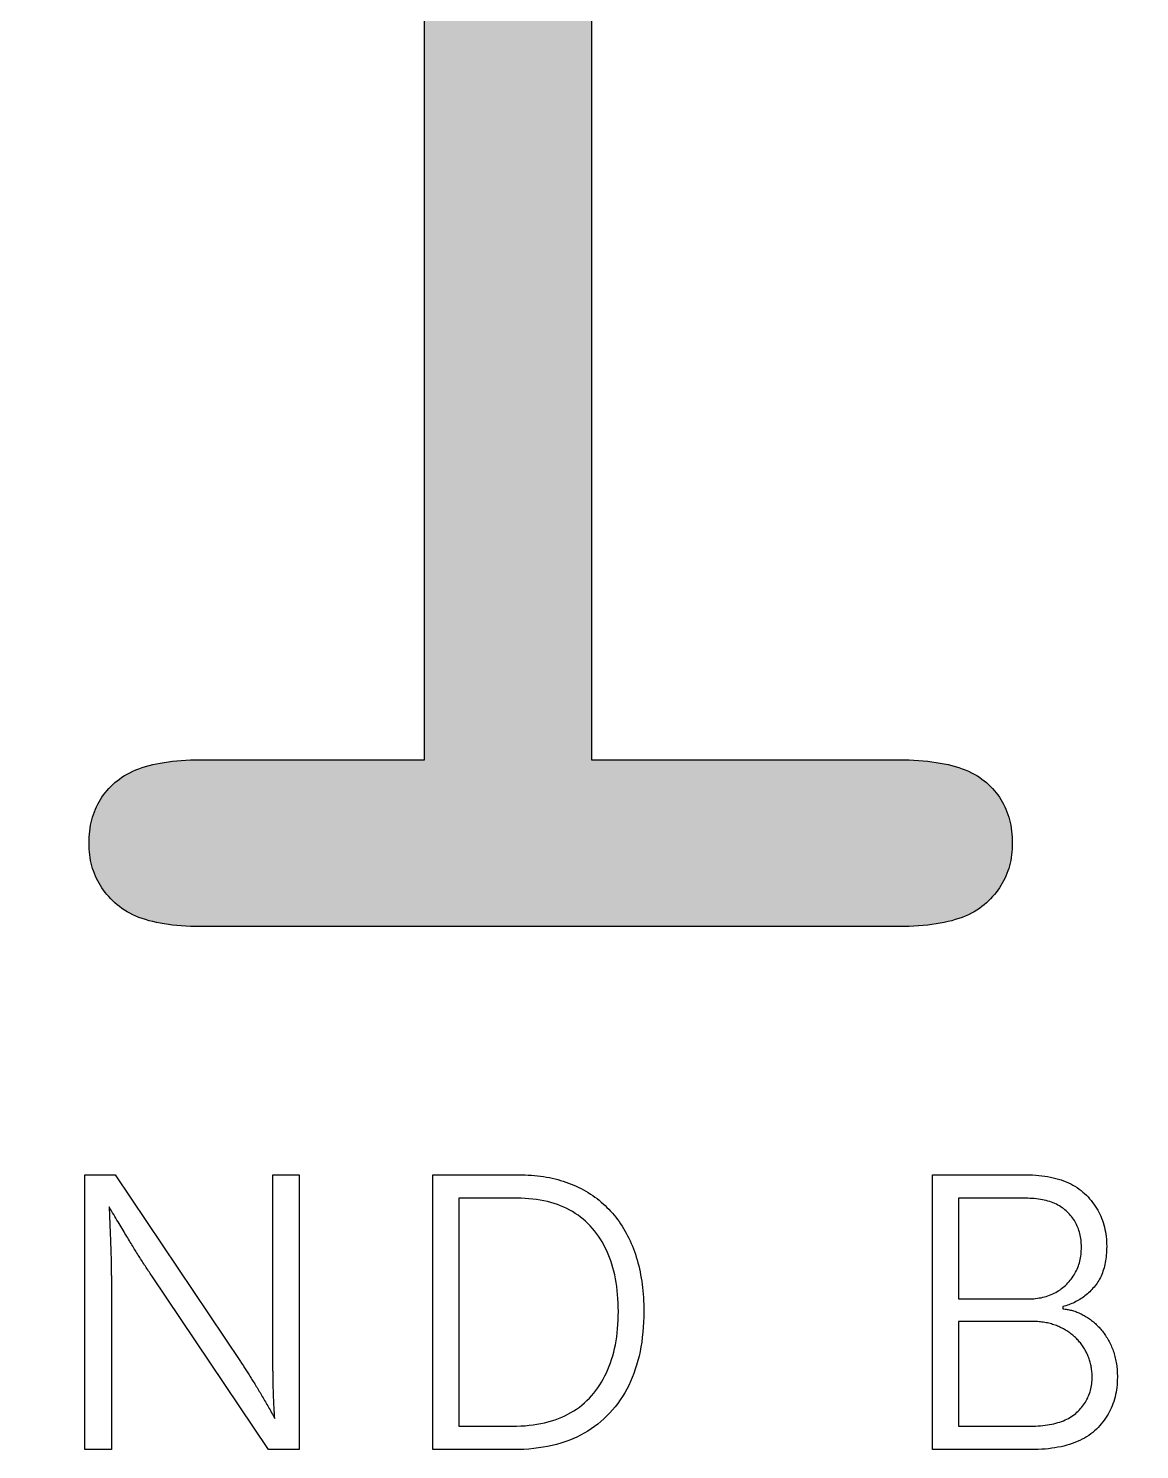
# Model space of a CAD drawing. Header units: millimetres. Extents: x 2.3 to 97.9, y 1.2 to 62.5.
# Drawn here: x 50.13 to 74.04, y 1.25 to 31.82 of the extents above; entities that cross this region are included whole.
import ezdxf

# ---------------------------------------------------------------- set-up
doc = ezdxf.new("R2010")
doc.units = ezdxf.units.MM
for name, color, linetype, true_color in [('LK-CHARCOAL', 7, 'Continuous', 0x2c2c2c), ('LK-CHARCOAL-FILL', 7, 'Continuous', 0x2c2c2c), ('LK-GOLD', 7, 'Continuous', 0xc9a96e)]:
    doc.layers.add(name, color=color, linetype=linetype, true_color=true_color)

msp = doc.modelspace()

# ---------------------------------------------------------------- hatches: boundary and pattern name
at = {"layer": 'LK-CHARCOAL-FILL', "true_color": 0x2c2c2c}
h = msp.add_hatch(color=7, dxfattribs=at)
h.paths.add_polyline_path([(16.913, 58.899), (16.913, 16.089), (40.753, 16.089), (40.753, 30.359), (40.754, 30.464), (40.757, 30.567), (40.761, 30.668), (40.767, 30.766), (40.775, 30.861), (40.785, 30.954), (40.797, 31.045), (40.81, 31.133), (40.825, 31.218), (40.842, 31.301), (40.861, 31.381), (40.881, 31.459), (40.904, 31.534), (40.928, 31.607), (40.953, 31.677), (40.981, 31.745), (41.01, 31.81), (41.042, 31.873), (41.074, 31.933), (41.109, 31.991), (41.146, 32.046), (41.184, 32.098), (41.224, 32.148), (41.266, 32.196), (41.309, 32.241), (41.353, 32.285), (41.399, 32.326), (41.445, 32.366), (41.492, 32.403), (41.541, 32.439), (41.59, 32.473), (41.641, 32.505), (41.692, 32.535), (41.745, 32.562), (41.799, 32.589), (41.853, 32.613), (41.909, 32.635), (41.966, 32.655), (42.024, 32.673), (42.082, 32.69), (42.142, 32.704), (42.203, 32.717), (42.265, 32.727), (42.328, 32.736), (42.392, 32.743), (42.457, 32.748), (42.523, 32.751), (42.59, 32.751), (42.654, 32.751), (42.717, 32.748), (42.779, 32.743), (42.84, 32.737), (42.9, 32.728), (42.959, 32.718), (43.017, 32.706), (43.075, 32.692), (43.131, 32.676), (43.187, 32.659), (43.241, 32.639), (43.295, 32.618), (43.348, 32.595), (43.4, 32.57), (43.451, 32.543), (43.502, 32.514), (43.551, 32.484), (43.6, 32.451), (43.647, 32.417), (43.694, 32.381), (43.74, 32.343), (43.785, 32.303), (43.829, 32.261), (43.872, 32.217), (43.914, 32.172), (43.954, 32.123), (43.992, 32.072), (44.029, 32.017), (44.063, 31.961), (44.096, 31.901), (44.128, 31.839), (44.157, 31.774), (44.184, 31.706), (44.21, 31.635), (44.234, 31.562), (44.257, 31.486), (44.277, 31.407), (44.296, 31.325), (44.313, 31.241), (44.328, 31.154), (44.341, 31.064), (44.353, 30.972), (44.363, 30.876), (44.371, 30.778), (44.377, 30.678), (44.381, 30.574), (44.384, 30.468), (44.385, 30.359), (44.385, 12.5), (4.736, 12.5), (4.631, 12.501), (4.528, 12.504), (4.427, 12.508), (4.329, 12.514), (4.234, 12.522), (4.141, 12.532), (4.05, 12.544), (3.963, 12.557), (3.877, 12.572), (3.794, 12.589), (3.714, 12.608), (3.636, 12.628), (3.561, 12.65), (3.488, 12.674), (3.418, 12.7), (3.35, 12.728), (3.285, 12.757), (3.222, 12.788), (3.162, 12.821), (3.104, 12.856), (3.049, 12.893), (2.997, 12.931), (2.947, 12.971), (2.899, 13.013), (2.854, 13.056), (2.81, 13.1), (2.769, 13.145), (2.729, 13.191), (2.692, 13.237), (2.656, 13.285), (2.622, 13.334), (2.591, 13.383), (2.561, 13.433), (2.533, 13.484), (2.507, 13.537), (2.483, 13.589), (2.46, 13.643), (2.44, 13.698), (2.422, 13.754), (2.405, 13.81), (2.391, 13.868), (2.378, 13.926), (2.368, 13.985), (2.359, 14.045), (2.352, 14.106), (2.348, 14.168), (2.345, 14.231), (2.344, 14.294), (2.345, 14.362), (2.348, 14.428), (2.352, 14.492), (2.359, 14.556), (2.368, 14.619), (2.378, 14.68), (2.391, 14.741), (2.405, 14.8), (2.422, 14.858), (2.44, 14.915), (2.46, 14.971), (2.483, 15.026), (2.507, 15.08), (2.533, 15.132), (2.561, 15.184), (2.591, 15.234), (2.622, 15.284), (2.656, 15.332), (2.692, 15.379), (2.729, 15.425), (2.769, 15.47), (2.81, 15.513), (2.854, 15.556), (2.899, 15.598), (2.947, 15.638), (2.997, 15.676), (3.049, 15.713), (3.104, 15.748), (3.162, 15.781), (3.222, 15.812), (3.285, 15.842), (3.35, 15.87), (3.418, 15.897), (3.488, 15.922), (3.561, 15.945), (3.636, 15.966), (3.714, 15.986), (3.794, 16.004), (3.877, 16.02), (3.963, 16.034), (4.05, 16.047), (4.141, 16.058), (4.234, 16.068), (4.329, 16.075), (4.427, 16.081), (4.528, 16.085), (4.631, 16.088), (4.736, 16.089), (13.281, 16.089), (13.281, 58.899), (4.736, 58.899), (4.631, 58.9), (4.528, 58.902), (4.427, 58.907), (4.329, 58.913), (4.234, 58.92), (4.141, 58.93), (4.05, 58.941), (3.963, 58.954), (3.877, 58.968), (3.794, 58.984), (3.714, 59.002), (3.636, 59.022), (3.561, 59.043), (3.488, 59.066), (3.418, 59.091), (3.35, 59.117), (3.285, 59.145), (3.222, 59.175), (3.162, 59.207), (3.104, 59.24), (3.049, 59.275), (2.997, 59.312), (2.947, 59.35), (2.899, 59.39), (2.854, 59.432), (2.81, 59.474), (2.769, 59.518), (2.729, 59.563), (2.692, 59.609), (2.656, 59.656), (2.622, 59.704), (2.591, 59.753), (2.561, 59.804), (2.533, 59.855), (2.507, 59.908), (2.483, 59.962), (2.46, 60.017), (2.44, 60.073), (2.422, 60.13), (2.405, 60.188), (2.391, 60.247), (2.378, 60.308), (2.368, 60.369), (2.359, 60.432), (2.352, 60.495), (2.348, 60.56), (2.345, 60.626), (2.344, 60.693), (2.345, 60.76), (2.348, 60.826), (2.352, 60.891), (2.359, 60.955), (2.368, 61.018), (2.378, 61.079), (2.391, 61.14), (2.405, 61.199), (2.422, 61.257), (2.44, 61.314), (2.46, 61.37), (2.483, 61.425), (2.507, 61.479), (2.533, 61.531), (2.561, 61.583), (2.591, 61.633), (2.622, 61.683), (2.656, 61.731), (2.692, 61.778), (2.729, 61.824), (2.769, 61.869), (2.81, 61.912), (2.854, 61.955), (2.899, 61.996), (2.947, 62.037), (2.997, 62.075), (3.049, 62.112), (3.104, 62.147), (3.162, 62.18), (3.222, 62.211), (3.285, 62.241), (3.35, 62.269), (3.418, 62.296), (3.488, 62.321), (3.561, 62.344), (3.636, 62.365), (3.714, 62.385), (3.794, 62.402), (3.877, 62.419), (3.963, 62.433), (4.05, 62.446), (4.141, 62.457), (4.234, 62.466), (4.329, 62.474), (4.427, 62.48), (4.528, 62.484), (4.631, 62.487), (4.736, 62.488), (25.458, 62.488), (25.563, 62.487), (25.666, 62.484), (25.767, 62.48), (25.865, 62.474), (25.96, 62.466), (26.053, 62.457), (26.144, 62.446), (26.232, 62.433), (26.317, 62.419), (26.4, 62.402), (26.48, 62.385), (26.558, 62.365), (26.633, 62.344), (26.706, 62.321), (26.776, 62.296), (26.844, 62.269), (26.909, 62.241), (26.972, 62.211), (27.032, 62.18), (27.09, 62.147), (27.145, 62.112), (27.197, 62.075), (27.247, 62.037), (27.295, 61.996), (27.34, 61.955), (27.384, 61.912), (27.425, 61.869), (27.465, 61.824), (27.502, 61.778), (27.538, 61.731), (27.572, 61.683), (27.603, 61.633), (27.633, 61.583), (27.661, 61.531), (27.687, 61.479), (27.711, 61.425), (27.734, 61.37), (27.754, 61.314), (27.772, 61.257), (27.789, 61.199), (27.803, 61.14), (27.816, 61.079), (27.826, 61.018), (27.835, 60.955), (27.842, 60.891), (27.846, 60.826), (27.849, 60.76), (27.85, 60.693), (27.849, 60.626), (27.846, 60.56), (27.842, 60.495), (27.835, 60.432), (27.826, 60.369), (27.816, 60.308), (27.803, 60.247), (27.789, 60.188), (27.772, 60.13), (27.754, 60.073), (27.734, 60.017), (27.711, 59.962), (27.687, 59.908), (27.661, 59.855), (27.633, 59.804), (27.603, 59.753), (27.572, 59.704), (27.538, 59.656), (27.502, 59.609), (27.465, 59.563), (27.425, 59.518), (27.384, 59.474), (27.34, 59.432), (27.295, 59.39), (27.247, 59.35), (27.197, 59.312), (27.145, 59.275), (27.09, 59.24), (27.032, 59.207), (26.972, 59.175), (26.909, 59.145), (26.844, 59.117), (26.776, 59.091), (26.706, 59.066), (26.633, 59.043), (26.558, 59.022), (26.48, 59.002), (26.4, 58.984), (26.317, 58.968), (26.232, 58.954), (26.144, 58.941), (26.053, 58.93), (25.96, 58.92), (25.865, 58.913), (25.767, 58.907), (25.666, 58.902), (25.563, 58.9), (25.458, 58.899)])
h.paths.add_polyline_path([(62.245, 32.068), (62.245, 16.089), (68.868, 16.089), (68.977, 16.088), (69.083, 16.085), (69.187, 16.081), (69.288, 16.075), (69.386, 16.068), (69.482, 16.058), (69.575, 16.047), (69.665, 16.034), (69.753, 16.02), (69.838, 16.004), (69.92, 15.986), (70, 15.966), (70.077, 15.945), (70.151, 15.922), (70.223, 15.897), (70.292, 15.87), (70.358, 15.842), (70.422, 15.812), (70.483, 15.781), (70.541, 15.748), (70.597, 15.713), (70.65, 15.676), (70.7, 15.638), (70.748, 15.598), (70.793, 15.556), (70.836, 15.513), (70.878, 15.47), (70.917, 15.425), (70.955, 15.379), (70.991, 15.332), (71.024, 15.284), (71.056, 15.234), (71.086, 15.184), (71.114, 15.132), (71.14, 15.08), (71.164, 15.026), (71.186, 14.971), (71.207, 14.915), (71.225, 14.858), (71.241, 14.8), (71.256, 14.741), (71.268, 14.68), (71.279, 14.619), (71.288, 14.556), (71.294, 14.492), (71.299, 14.428), (71.302, 14.362), (71.303, 14.294), (71.302, 14.231), (71.299, 14.168), (71.294, 14.106), (71.288, 14.045), (71.279, 13.985), (71.268, 13.926), (71.256, 13.868), (71.241, 13.81), (71.225, 13.754), (71.207, 13.698), (71.186, 13.643), (71.164, 13.589), (71.14, 13.537), (71.114, 13.484), (71.086, 13.433), (71.056, 13.383), (71.024, 13.334), (70.991, 13.285), (70.955, 13.237), (70.917, 13.191), (70.878, 13.145), (70.836, 13.1), (70.793, 13.056), (70.748, 13.013), (70.7, 12.971), (70.65, 12.931), (70.597, 12.893), (70.541, 12.856), (70.483, 12.821), (70.422, 12.788), (70.358, 12.757), (70.292, 12.728), (70.223, 12.7), (70.151, 12.674), (70.077, 12.65), (70, 12.628), (69.92, 12.608), (69.838, 12.589), (69.753, 12.572), (69.665, 12.557), (69.575, 12.544), (69.482, 12.532), (69.386, 12.522), (69.288, 12.514), (69.187, 12.508), (69.083, 12.504), (68.977, 12.501), (68.868, 12.5), (53.829, 12.5), (53.723, 12.501), (53.62, 12.504), (53.52, 12.508), (53.422, 12.514), (53.326, 12.522), (53.233, 12.532), (53.143, 12.544), (53.055, 12.557), (52.969, 12.572), (52.887, 12.589), (52.806, 12.608), (52.728, 12.628), (52.653, 12.65), (52.58, 12.674), (52.51, 12.7), (52.442, 12.728), (52.377, 12.757), (52.315, 12.788), (52.254, 12.821), (52.197, 12.856), (52.142, 12.893), (52.089, 12.931), (52.039, 12.971), (51.991, 13.013), (51.946, 13.056), (51.903, 13.1), (51.861, 13.145), (51.822, 13.191), (51.784, 13.237), (51.748, 13.285), (51.715, 13.334), (51.683, 13.383), (51.653, 13.433), (51.625, 13.484), (51.599, 13.537), (51.575, 13.589), (51.553, 13.643), (51.532, 13.698), (51.514, 13.754), (51.498, 13.81), (51.483, 13.868), (51.471, 13.926), (51.46, 13.985), (51.451, 14.045), (51.445, 14.106), (51.44, 14.168), (51.437, 14.231), (51.436, 14.294), (51.437, 14.362), (51.44, 14.428), (51.445, 14.492), (51.451, 14.556), (51.46, 14.619), (51.471, 14.68), (51.483, 14.741), (51.498, 14.8), (51.514, 14.858), (51.532, 14.915), (51.553, 14.971), (51.575, 15.026), (51.599, 15.08), (51.625, 15.132), (51.653, 15.184), (51.683, 15.234), (51.715, 15.284), (51.748, 15.332), (51.784, 15.379), (51.822, 15.425), (51.861, 15.47), (51.903, 15.513), (51.946, 15.556), (51.991, 15.598), (52.039, 15.638), (52.089, 15.676), (52.142, 15.713), (52.197, 15.748), (52.254, 15.781), (52.315, 15.812), (52.377, 15.842), (52.442, 15.87), (52.51, 15.897), (52.58, 15.922), (52.653, 15.945), (52.728, 15.966), (52.806, 15.986), (52.887, 16.004), (52.969, 16.02), (53.055, 16.034), (53.143, 16.047), (53.233, 16.058), (53.326, 16.068), (53.422, 16.075), (53.52, 16.081), (53.62, 16.085), (53.723, 16.088), (53.829, 16.089), (58.656, 16.089), (58.656, 58.899), (53.829, 58.899), (53.723, 58.9), (53.62, 58.902), (53.52, 58.907), (53.422, 58.913), (53.326, 58.92), (53.233, 58.93), (53.143, 58.941), (53.055, 58.954), (52.969, 58.968), (52.887, 58.984), (52.806, 59.002), (52.728, 59.022), (52.653, 59.043), (52.58, 59.066), (52.51, 59.091), (52.442, 59.117), (52.377, 59.145), (52.315, 59.175), (52.254, 59.207), (52.197, 59.24), (52.142, 59.275), (52.089, 59.312), (52.039, 59.35), (51.991, 59.39), (51.946, 59.432), (51.903, 59.474), (51.861, 59.518), (51.822, 59.563), (51.784, 59.609), (51.748, 59.656), (51.715, 59.704), (51.683, 59.753), (51.653, 59.804), (51.625, 59.855), (51.599, 59.908), (51.575, 59.962), (51.553, 60.017), (51.532, 60.073), (51.514, 60.13), (51.498, 60.188), (51.483, 60.247), (51.471, 60.308), (51.46, 60.369), (51.451, 60.432), (51.445, 60.495), (51.44, 60.56), (51.437, 60.626), (51.436, 60.693), (51.437, 60.76), (51.44, 60.826), (51.445, 60.891), (51.451, 60.955), (51.46, 61.018), (51.471, 61.079), (51.483, 61.14), (51.498, 61.199), (51.514, 61.257), (51.532, 61.314), (51.553, 61.37), (51.575, 61.425), (51.599, 61.479), (51.625, 61.531), (51.653, 61.583), (51.683, 61.633), (51.715, 61.683), (51.748, 61.731), (51.784, 61.778), (51.822, 61.824), (51.861, 61.869), (51.903, 61.912), (51.946, 61.955), (51.991, 61.996), (52.039, 62.037), (52.089, 62.075), (52.142, 62.112), (52.197, 62.147), (52.254, 62.18), (52.315, 62.211), (52.377, 62.241), (52.442, 62.269), (52.51, 62.296), (52.58, 62.321), (52.653, 62.344), (52.728, 62.365), (52.806, 62.385), (52.887, 62.402), (52.969, 62.419), (53.055, 62.433), (53.143, 62.446), (53.233, 62.457), (53.326, 62.466), (53.422, 62.474), (53.52, 62.48), (53.62, 62.484), (53.723, 62.487), (53.829, 62.488), (68.868, 62.488), (68.977, 62.487), (69.083, 62.484), (69.187, 62.48), (69.288, 62.474), (69.386, 62.466), (69.482, 62.457), (69.575, 62.446), (69.665, 62.433), (69.753, 62.419), (69.838, 62.402), (69.92, 62.385), (70, 62.365), (70.077, 62.344), (70.151, 62.321), (70.223, 62.296), (70.292, 62.269), (70.358, 62.241), (70.422, 62.211), (70.483, 62.18), (70.541, 62.147), (70.597, 62.112), (70.65, 62.075), (70.7, 62.037), (70.748, 61.996), (70.793, 61.955), (70.836, 61.912), (70.878, 61.869), (70.917, 61.824), (70.955, 61.778), (70.991, 61.731), (71.024, 61.683), (71.056, 61.633), (71.086, 61.583), (71.114, 61.531), (71.14, 61.479), (71.164, 61.425), (71.186, 61.37), (71.207, 61.314), (71.225, 61.257), (71.241, 61.199), (71.256, 61.14), (71.268, 61.079), (71.279, 61.018), (71.288, 60.955), (71.294, 60.891), (71.299, 60.826), (71.302, 60.76), (71.303, 60.693), (71.302, 60.626), (71.299, 60.56), (71.294, 60.495), (71.288, 60.432), (71.279, 60.369), (71.268, 60.308), (71.256, 60.247), (71.241, 60.188), (71.225, 60.13), (71.207, 60.073), (71.186, 60.017), (71.164, 59.962), (71.14, 59.908), (71.114, 59.855), (71.086, 59.804), (71.056, 59.753), (71.024, 59.704), (70.991, 59.656), (70.955, 59.609), (70.917, 59.563), (70.878, 59.518), (70.836, 59.474), (70.793, 59.432), (70.748, 59.39), (70.7, 59.35), (70.65, 59.312), (70.597, 59.275), (70.541, 59.24), (70.483, 59.207), (70.422, 59.175), (70.358, 59.145), (70.292, 59.117), (70.223, 59.091), (70.151, 59.066), (70.077, 59.043), (70, 59.022), (69.92, 59.002), (69.838, 58.984), (69.753, 58.968), (69.665, 58.954), (69.575, 58.941), (69.482, 58.93), (69.386, 58.92), (69.288, 58.913), (69.187, 58.907), (69.083, 58.902), (68.977, 58.9), (68.868, 58.899), (62.245, 58.899), (62.245, 36.81), (87.026, 58.899), (83.095, 58.899), (82.986, 58.9), (82.88, 58.902), (82.776, 58.907), (82.675, 58.913), (82.576, 58.92), (82.481, 58.93), (82.388, 58.941), (82.297, 58.954), (82.21, 58.968), (82.125, 58.984), (82.042, 59.002), (81.963, 59.022), (81.886, 59.043), (81.811, 59.066), (81.74, 59.091), (81.671, 59.117), (81.605, 59.145), (81.541, 59.175), (81.48, 59.207), (81.422, 59.24), (81.366, 59.275), (81.313, 59.312), (81.263, 59.35), (81.215, 59.39), (81.17, 59.432), (81.126, 59.474), (81.085, 59.518), (81.045, 59.563), (81.008, 59.609), (80.972, 59.656), (80.938, 59.704), (80.907, 59.753), (80.877, 59.804), (80.849, 59.855), (80.823, 59.908), (80.799, 59.962), (80.776, 60.017), (80.756, 60.073), (80.738, 60.13), (80.721, 60.188), (80.707, 60.247), (80.694, 60.308), (80.684, 60.369), (80.675, 60.432), (80.668, 60.495), (80.664, 60.56), (80.661, 60.626), (80.66, 60.693), (80.661, 60.76), (80.664, 60.826), (80.668, 60.891), (80.675, 60.955), (80.684, 61.018), (80.694, 61.079), (80.707, 61.14), (80.721, 61.199), (80.738, 61.257), (80.756, 61.314), (80.776, 61.37), (80.799, 61.425), (80.823, 61.479), (80.849, 61.531), (80.877, 61.583), (80.907, 61.633), (80.938, 61.683), (80.972, 61.731), (81.008, 61.778), (81.045, 61.824), (81.085, 61.869), (81.126, 61.912), (81.17, 61.955), (81.215, 61.996), (81.263, 62.037), (81.313, 62.075), (81.366, 62.112), (81.422, 62.147), (81.48, 62.18), (81.541, 62.211), (81.605, 62.241), (81.671, 62.269), (81.74, 62.296), (81.811, 62.321), (81.886, 62.344), (81.963, 62.365), (82.042, 62.385), (82.125, 62.402), (82.21, 62.419), (82.297, 62.433), (82.388, 62.446), (82.481, 62.457), (82.576, 62.466), (82.675, 62.474), (82.776, 62.48), (82.88, 62.484), (82.986, 62.487), (83.095, 62.488), (93.648, 62.488), (93.753, 62.487), (93.857, 62.484), (93.957, 62.48), (94.055, 62.474), (94.15, 62.466), (94.243, 62.457), (94.334, 62.446), (94.422, 62.433), (94.507, 62.419), (94.59, 62.402), (94.67, 62.385), (94.748, 62.365), (94.823, 62.344), (94.896, 62.321), (94.966, 62.296), (95.034, 62.269), (95.099, 62.241), (95.162, 62.211), (95.222, 62.18), (95.28, 62.147), (95.335, 62.112), (95.387, 62.075), (95.438, 62.037), (95.485, 61.996), (95.53, 61.955), (95.574, 61.912), (95.615, 61.869), (95.655, 61.824), (95.692, 61.778), (95.728, 61.731), (95.762, 61.683), (95.794, 61.633), (95.824, 61.583), (95.852, 61.531), (95.878, 61.479), (95.902, 61.425), (95.924, 61.37), (95.944, 61.314), (95.962, 61.257), (95.979, 61.199), (95.993, 61.14), (96.006, 61.079), (96.016, 61.018), (96.025, 60.955), (96.032, 60.891), (96.037, 60.826), (96.04, 60.76), (96.041, 60.693), (96.04, 60.626), (96.037, 60.56), (96.032, 60.495), (96.025, 60.432), (96.016, 60.369), (96.006, 60.308), (95.993, 60.247), (95.979, 60.188), (95.962, 60.13), (95.944, 60.073), (95.924, 60.017), (95.902, 59.962), (95.878, 59.908), (95.852, 59.855), (95.824, 59.804), (95.794, 59.753), (95.762, 59.704), (95.728, 59.656), (95.692, 59.609), (95.655, 59.563), (95.615, 59.518), (95.574, 59.474), (95.53, 59.432), (95.485, 59.39), (95.438, 59.35), (95.387, 59.312), (95.335, 59.275), (95.28, 59.24), (95.222, 59.207), (95.162, 59.175), (95.099, 59.145), (95.034, 59.117), (94.966, 59.091), (94.896, 59.066), (94.823, 59.043), (94.748, 59.022), (94.67, 59.002), (94.59, 58.984), (94.507, 58.968), (94.422, 58.954), (94.334, 58.941), (94.243, 58.93), (94.15, 58.92), (94.055, 58.913), (93.957, 58.907), (93.857, 58.902), (93.753, 58.9), (93.648, 58.899), (92.195, 58.899), (72.457, 41.254), (72.821, 41.103), (73.18, 40.948), (73.533, 40.791), (73.882, 40.631), (74.225, 40.467), (74.563, 40.3), (74.896, 40.131), (75.224, 39.958), (75.547, 39.782), (75.864, 39.603), (76.176, 39.42), (76.483, 39.235), (76.785, 39.046), (77.082, 38.855), (77.373, 38.66), (77.659, 38.462), (77.94, 38.261), (78.216, 38.057), (78.487, 37.85), (78.752, 37.64), (79.013, 37.426), (79.268, 37.21), (79.518, 36.99), (79.762, 36.768), (80.004, 36.539), (80.245, 36.303), (80.485, 36.059), (80.725, 35.807), (80.964, 35.548), (81.202, 35.28), (81.439, 35.005), (81.676, 34.722), (81.911, 34.43), (82.146, 34.131), (82.381, 33.825), (82.614, 33.51), (82.847, 33.187), (83.079, 32.857), (83.311, 32.518), (83.541, 32.172), (83.771, 31.818), (84, 31.456), (84.229, 31.087), (84.456, 30.709), (84.683, 30.324), (84.909, 29.93), (85.135, 29.529), (85.359, 29.12), (85.492, 28.875), (85.634, 28.605), (85.784, 28.309), (85.943, 27.986), (86.112, 27.638), (86.289, 27.264), (86.475, 26.864), (86.67, 26.438), (86.873, 25.986), (87.086, 25.508), (87.308, 25.004), (87.538, 24.474), (87.778, 23.918), (88.026, 23.336), (88.283, 22.728), (88.549, 22.094), (88.825, 21.434), (89.108, 20.749), (89.401, 20.037), (89.703, 19.299), (90.014, 18.536), (90.333, 17.746), (90.662, 16.93), (90.999, 16.089), (95.485, 16.089), (95.594, 16.088), (95.701, 16.085), (95.804, 16.081), (95.905, 16.075), (96.004, 16.068), (96.099, 16.058), (96.192, 16.047), (96.283, 16.034), (96.37, 16.02), (96.455, 16.004), (96.538, 15.986), (96.617, 15.966), (96.694, 15.945), (96.769, 15.922), (96.84, 15.897), (96.909, 15.87), (96.976, 15.842), (97.039, 15.812), (97.1, 15.781), (97.158, 15.748), (97.214, 15.713), (97.267, 15.676), (97.317, 15.638), (97.365, 15.598), (97.41, 15.556), (97.454, 15.513), (97.495, 15.47), (97.535, 15.425), (97.572, 15.379), (97.608, 15.332), (97.642, 15.284), (97.674, 15.234), (97.703, 15.184), (97.731, 15.132), (97.757, 15.08), (97.782, 15.026), (97.804, 14.971), (97.824, 14.915), (97.842, 14.858), (97.859, 14.8), (97.873, 14.741), (97.886, 14.68), (97.896, 14.619), (97.905, 14.556), (97.912, 14.492), (97.917, 14.428), (97.919, 14.362), (97.92, 14.294), (97.919, 14.231), (97.917, 14.168), (97.912, 14.106), (97.905, 14.045), (97.896, 13.985), (97.886, 13.926), (97.873, 13.868), (97.859, 13.81), (97.842, 13.754), (97.824, 13.698), (97.804, 13.643), (97.782, 13.589), (97.757, 13.537), (97.731, 13.484), (97.703, 13.433), (97.674, 13.383), (97.642, 13.334), (97.608, 13.285), (97.572, 13.237), (97.535, 13.191), (97.495, 13.145), (97.454, 13.1), (97.41, 13.056), (97.365, 13.013), (97.317, 12.971), (97.267, 12.931), (97.214, 12.893), (97.158, 12.856), (97.1, 12.821), (97.039, 12.788), (96.976, 12.757), (96.909, 12.728), (96.84, 12.7), (96.769, 12.674), (96.694, 12.65), (96.617, 12.628), (96.538, 12.608), (96.455, 12.589), (96.37, 12.572), (96.283, 12.557), (96.192, 12.544), (96.099, 12.532), (96.004, 12.522), (95.905, 12.514), (95.804, 12.508), (95.701, 12.504), (95.594, 12.501), (95.485, 12.5), (88.564, 12.5), (88.097, 13.766), (87.636, 14.994), (87.182, 16.184), (86.734, 17.336), (86.292, 18.449), (85.856, 19.524), (85.427, 20.561), (85.003, 21.56), (84.586, 22.521), (84.176, 23.443), (83.771, 24.327), (83.373, 25.173), (82.981, 25.981), (82.595, 26.751), (82.215, 27.482), (81.842, 28.175), (81.475, 28.83), (81.114, 29.447), (80.759, 30.026), (80.41, 30.566), (80.068, 31.068), (79.732, 31.532), (79.402, 31.958), (79.079, 32.346), (78.755, 32.71), (78.425, 33.064), (78.088, 33.41), (77.744, 33.747), (77.393, 34.074), (77.036, 34.392), (76.672, 34.702), (76.302, 35.002), (75.925, 35.293), (75.541, 35.574), (75.15, 35.847), (74.753, 36.111), (74.349, 36.365), (73.939, 36.61), (73.521, 36.847), (73.097, 37.074), (72.667, 37.292), (72.23, 37.501), (71.786, 37.7), (71.335, 37.891), (70.878, 38.072), (70.414, 38.245), (69.943, 38.408), (69.466, 38.562)])

# ---------------------------------------------------------------- linework, layer by layer
at = {"layer": 'LK-CHARCOAL'}
msp.add_lwpolyline([(62.245, 32.068), (62.245, 16.089), (68.868, 16.089), (68.977, 16.088), (69.083, 16.085), (69.187, 16.081), (69.288, 16.075), (69.386, 16.068), (69.482, 16.058), (69.575, 16.047), (69.665, 16.034), (69.753, 16.02), (69.838, 16.004), (69.92, 15.986), (70, 15.966), (70.077, 15.945), (70.151, 15.922), (70.223, 15.897), (70.292, 15.87), (70.358, 15.842), (70.422, 15.812), (70.483, 15.781), (70.541, 15.748), (70.597, 15.713), (70.65, 15.676), (70.7, 15.638), (70.748, 15.598), (70.793, 15.556), (70.836, 15.513), (70.878, 15.47), (70.917, 15.425), (70.955, 15.379), (70.991, 15.332), (71.024, 15.284), (71.056, 15.234), (71.086, 15.184), (71.114, 15.132), (71.14, 15.08), (71.164, 15.026), (71.186, 14.971), (71.207, 14.915), (71.225, 14.858), (71.241, 14.8), (71.256, 14.741), (71.268, 14.68), (71.279, 14.619), (71.288, 14.556), (71.294, 14.492), (71.299, 14.428), (71.302, 14.362), (71.303, 14.294), (71.302, 14.231), (71.299, 14.168), (71.294, 14.106), (71.288, 14.045), (71.279, 13.985), (71.268, 13.926), (71.256, 13.868), (71.241, 13.81), (71.225, 13.754), (71.207, 13.698), (71.186, 13.643), (71.164, 13.589), (71.14, 13.537), (71.114, 13.484), (71.086, 13.433), (71.056, 13.383), (71.024, 13.334), (70.991, 13.285), (70.955, 13.237), (70.917, 13.191), (70.878, 13.145), (70.836, 13.1), (70.793, 13.056), (70.748, 13.013), (70.7, 12.971), (70.65, 12.931), (70.597, 12.893), (70.541, 12.856), (70.483, 12.821), (70.422, 12.788), (70.358, 12.757), (70.292, 12.728), (70.223, 12.7), (70.151, 12.674), (70.077, 12.65), (70, 12.628), (69.92, 12.608), (69.838, 12.589), (69.753, 12.572), (69.665, 12.557), (69.575, 12.544), (69.482, 12.532), (69.386, 12.522), (69.288, 12.514), (69.187, 12.508), (69.083, 12.504), (68.977, 12.501), (68.868, 12.5), (53.829, 12.5), (53.723, 12.501), (53.62, 12.504), (53.52, 12.508), (53.422, 12.514), (53.326, 12.522), (53.233, 12.532), (53.143, 12.544), (53.055, 12.557), (52.969, 12.572), (52.887, 12.589), (52.806, 12.608), (52.728, 12.628), (52.653, 12.65), (52.58, 12.674), (52.51, 12.7), (52.442, 12.728), (52.377, 12.757), (52.315, 12.788), (52.254, 12.821), (52.197, 12.856), (52.142, 12.893), (52.089, 12.931), (52.039, 12.971), (51.991, 13.013), (51.946, 13.056), (51.903, 13.1), (51.861, 13.145), (51.822, 13.191), (51.784, 13.237), (51.748, 13.285), (51.715, 13.334), (51.683, 13.383), (51.653, 13.433), (51.625, 13.484), (51.599, 13.537), (51.575, 13.589), (51.553, 13.643), (51.532, 13.698), (51.514, 13.754), (51.498, 13.81), (51.483, 13.868), (51.471, 13.926), (51.46, 13.985), (51.451, 14.045), (51.445, 14.106), (51.44, 14.168), (51.437, 14.231), (51.436, 14.294), (51.437, 14.362), (51.44, 14.428), (51.445, 14.492), (51.451, 14.556), (51.46, 14.619), (51.471, 14.68), (51.483, 14.741), (51.498, 14.8), (51.514, 14.858), (51.532, 14.915), (51.553, 14.971), (51.575, 15.026), (51.599, 15.08), (51.625, 15.132), (51.653, 15.184), (51.683, 15.234), (51.715, 15.284), (51.748, 15.332), (51.784, 15.379), (51.822, 15.425), (51.861, 15.47), (51.903, 15.513), (51.946, 15.556), (51.991, 15.598), (52.039, 15.638), (52.089, 15.676), (52.142, 15.713), (52.197, 15.748), (52.254, 15.781), (52.315, 15.812), (52.377, 15.842), (52.442, 15.87), (52.51, 15.897), (52.58, 15.922), (52.653, 15.945), (52.728, 15.966), (52.806, 15.986), (52.887, 16.004), (52.969, 16.02), (53.055, 16.034), (53.143, 16.047), (53.233, 16.058), (53.326, 16.068), (53.422, 16.075), (53.52, 16.081), (53.62, 16.085), (53.723, 16.088), (53.829, 16.089), (58.656, 16.089), (58.656, 58.899)], dxfattribs=at)
at = {"layer": 'LK-GOLD'}
for points in [[(51.349, 1.25), (51.349, 7.161), (52, 7.161), (54.694, 3.146), (54.706, 3.128), (54.718, 3.109), (54.731, 3.089), (54.744, 3.07), (54.757, 3.05), (54.77, 3.029), (54.783, 3.009), (54.797, 2.988), (54.81, 2.967), (54.824, 2.945), (54.838, 2.923), (54.852, 2.901), (54.867, 2.878), (54.881, 2.855), (54.896, 2.832), (54.91, 2.809), (54.925, 2.785), (54.941, 2.761), (54.956, 2.736), (54.971, 2.711), (54.987, 2.686), (55.003, 2.661), (55.019, 2.635), (55.035, 2.609), (55.051, 2.582), (55.067, 2.556), (55.084, 2.529), (55.1, 2.502), (55.116, 2.475), (55.132, 2.448), (55.149, 2.42), (55.165, 2.392), (55.182, 2.364), (55.198, 2.336), (55.215, 2.308), (55.231, 2.279), (55.248, 2.25), (55.264, 2.221), (55.281, 2.192), (55.298, 2.163), (55.314, 2.133), (55.331, 2.103), (55.348, 2.073), (55.364, 2.043), (55.381, 2.013), (55.398, 1.982), (55.415, 1.951), (55.432, 1.92), (55.43, 1.953), (55.428, 1.985), (55.426, 2.017), (55.424, 2.049), (55.422, 2.08), (55.421, 2.112), (55.419, 2.143), (55.417, 2.174), (55.416, 2.205), (55.414, 2.236), (55.413, 2.267), (55.412, 2.297), (55.41, 2.328), (55.409, 2.358), (55.408, 2.388), (55.407, 2.418), (55.406, 2.447), (55.405, 2.477), (55.404, 2.506), (55.403, 2.535), (55.402, 2.564), (55.401, 2.593), (55.4, 2.622), (55.4, 2.65), (55.399, 2.679), (55.399, 2.707), (55.398, 2.734), (55.397, 2.762), (55.397, 2.789), (55.396, 2.816), (55.396, 2.842), (55.395, 2.869), (55.395, 2.895), (55.395, 2.92), (55.394, 2.946), (55.394, 2.971), (55.394, 2.996), (55.393, 3.02), (55.393, 3.044), (55.393, 3.068), (55.393, 3.092), (55.392, 3.115), (55.392, 3.138), (55.392, 3.161), (55.392, 3.184), (55.392, 3.206), (55.392, 3.228), (55.392, 3.25), (55.392, 7.161), (55.955, 7.161), (55.955, 1.25), (55.301, 1.25), (52.785, 4.987), (52.768, 5.013), (52.751, 5.038), (52.734, 5.064), (52.717, 5.09), (52.7, 5.116), (52.682, 5.142), (52.665, 5.168), (52.648, 5.194), (52.631, 5.22), (52.614, 5.247), (52.597, 5.273), (52.58, 5.3), (52.563, 5.326), (52.546, 5.353), (52.529, 5.38), (52.512, 5.407), (52.495, 5.434), (52.478, 5.461), (52.461, 5.488), (52.444, 5.516), (52.427, 5.543), (52.41, 5.571), (52.394, 5.598), (52.377, 5.626), (52.36, 5.654), (52.342, 5.683), (52.325, 5.712), (52.306, 5.742), (52.288, 5.773), (52.269, 5.804), (52.25, 5.835), (52.23, 5.868), (52.21, 5.901), (52.19, 5.935), (52.17, 5.969), (52.149, 6.004), (52.127, 6.039), (52.106, 6.075), (52.084, 6.112), (52.061, 6.15), (52.038, 6.188), (52.015, 6.226), (51.992, 6.265), (51.968, 6.305), (51.944, 6.346), (51.919, 6.387), (51.894, 6.429), (51.869, 6.471), (51.871, 6.431), (51.872, 6.392), (51.874, 6.353), (51.875, 6.315), (51.877, 6.277), (51.878, 6.239), (51.88, 6.201), (51.881, 6.164), (51.883, 6.127), (51.884, 6.09), (51.886, 6.054), (51.887, 6.018), (51.889, 5.983), (51.89, 5.947), (51.891, 5.912), (51.893, 5.878), (51.894, 5.843), (51.895, 5.809), (51.897, 5.776), (51.898, 5.742), (51.899, 5.709), (51.9, 5.676), (51.901, 5.644), (51.903, 5.612), (51.904, 5.58), (51.905, 5.549), (51.906, 5.519), (51.907, 5.488), (51.908, 5.459), (51.909, 5.43), (51.91, 5.401), (51.91, 5.373), (51.911, 5.345), (51.912, 5.318), (51.912, 5.292), (51.913, 5.265), (51.914, 5.24), (51.914, 5.215), (51.915, 5.19), (51.915, 5.166), (51.915, 5.142), (51.916, 5.119), (51.916, 5.097), (51.916, 5.075), (51.916, 5.053), (51.916, 5.032), (51.916, 5.011), (51.917, 4.991), (51.917, 1.25)], [(60.576, 1.25), (58.831, 1.25), (58.831, 7.161), (60.68, 7.161), (60.75, 7.161), (60.819, 7.159), (60.887, 7.156), (60.955, 7.151), (61.021, 7.146), (61.087, 7.139), (61.152, 7.131), (61.216, 7.122), (61.279, 7.112), (61.342, 7.1), (61.403, 7.087), (61.464, 7.073), (61.524, 7.058), (61.583, 7.041), (61.641, 7.023), (61.699, 7.004), (61.755, 6.984), (61.811, 6.963), (61.866, 6.94), (61.92, 6.916), (61.973, 6.891), (62.025, 6.865), (62.077, 6.837), (62.128, 6.808), (62.177, 6.778), (62.226, 6.747), (62.274, 6.715), (62.321, 6.682), (62.367, 6.648), (62.412, 6.613), (62.455, 6.576), (62.498, 6.539), (62.54, 6.5), (62.581, 6.461), (62.621, 6.42), (62.66, 6.379), (62.698, 6.336), (62.735, 6.292), (62.771, 6.247), (62.806, 6.202), (62.841, 6.155), (62.874, 6.107), (62.906, 6.058), (62.937, 6.008), (62.967, 5.956), (62.996, 5.904), (63.025, 5.851), (63.052, 5.797), (63.078, 5.741), (63.103, 5.685), (63.127, 5.628), (63.15, 5.57), (63.172, 5.511), (63.193, 5.451), (63.212, 5.39), (63.231, 5.329), (63.248, 5.266), (63.264, 5.203), (63.279, 5.139), (63.293, 5.073), (63.306, 5.007), (63.318, 4.94), (63.328, 4.873), (63.338, 4.804), (63.346, 4.734), (63.353, 4.664), (63.359, 4.592), (63.364, 4.52), (63.368, 4.447), (63.371, 4.372), (63.373, 4.297), (63.373, 4.221), (63.372, 4.106), (63.368, 3.993), (63.362, 3.882), (63.353, 3.773), (63.342, 3.666), (63.328, 3.561), (63.311, 3.459), (63.292, 3.358), (63.271, 3.26), (63.247, 3.163), (63.22, 3.069), (63.191, 2.977), (63.159, 2.887), (63.125, 2.799), (63.088, 2.714), (63.049, 2.63), (63.007, 2.549), (62.963, 2.469), (62.916, 2.392), (62.866, 2.317), (62.814, 2.244), (62.76, 2.173), (62.703, 2.104), (62.643, 2.038), (62.581, 1.973), (62.517, 1.912), (62.451, 1.853), (62.383, 1.797), (62.313, 1.744), (62.24, 1.693), (62.166, 1.645), (62.089, 1.6), (62.011, 1.558), (61.93, 1.518), (61.847, 1.481), (61.762, 1.447), (61.674, 1.415), (61.585, 1.387), (61.494, 1.361), (61.4, 1.338), (61.305, 1.317), (61.207, 1.299), (61.107, 1.284), (61.005, 1.272), (60.901, 1.262), (60.795, 1.255), (60.687, 1.251), (60.576, 1.25)], [(69.585, 1.25), (69.585, 7.161), (71.596, 7.161), (71.668, 7.16), (71.737, 7.158), (71.806, 7.154), (71.873, 7.149), (71.938, 7.142), (72.002, 7.134), (72.064, 7.124), (72.125, 7.112), (72.185, 7.099), (72.243, 7.085), (72.299, 7.069), (72.354, 7.051), (72.407, 7.032), (72.459, 7.011), (72.51, 6.989), (72.559, 6.966), (72.606, 6.94), (72.652, 6.914), (72.697, 6.885), (72.74, 6.855), (72.782, 6.824), (72.822, 6.791), (72.86, 6.757), (72.897, 6.721), (72.933, 6.684), (72.967, 6.646), (73, 6.607), (73.031, 6.568), (73.06, 6.528), (73.088, 6.487), (73.115, 6.445), (73.14, 6.403), (73.163, 6.359), (73.185, 6.315), (73.206, 6.271), (73.225, 6.225), (73.242, 6.179), (73.258, 6.132), (73.272, 6.084), (73.285, 6.035), (73.297, 5.986), (73.307, 5.935), (73.315, 5.884), (73.322, 5.833), (73.327, 5.78), (73.331, 5.727), (73.333, 5.673), (73.334, 5.618), (73.333, 5.572), (73.332, 5.527), (73.33, 5.483), (73.326, 5.439), (73.322, 5.397), (73.317, 5.355), (73.311, 5.314), (73.304, 5.274), (73.296, 5.235), (73.287, 5.196), (73.277, 5.159), (73.266, 5.122), (73.254, 5.086), (73.241, 5.051), (73.228, 5.017), (73.213, 4.983), (73.198, 4.951), (73.181, 4.919), (73.164, 4.888), (73.145, 4.858), (73.126, 4.828), (73.106, 4.8), (73.084, 4.772), (73.062, 4.745), (73.039, 4.719), (73.016, 4.694), (72.992, 4.669), (72.968, 4.645), (72.943, 4.622), (72.918, 4.6), (72.893, 4.578), (72.867, 4.557), (72.84, 4.537), (72.813, 4.518), (72.786, 4.499), (72.758, 4.481), (72.73, 4.464), (72.701, 4.448), (72.672, 4.432), (72.642, 4.417), (72.612, 4.403), (72.582, 4.39), (72.551, 4.377), (72.52, 4.365), (72.488, 4.354), (72.456, 4.343), (72.423, 4.334), (72.39, 4.325), (72.39, 4.277), (72.413, 4.275), (72.437, 4.273), (72.46, 4.27), (72.483, 4.266), (72.506, 4.262), (72.53, 4.257), (72.553, 4.252), (72.576, 4.246), (72.599, 4.24), (72.622, 4.233), (72.645, 4.225), (72.668, 4.217), (72.691, 4.208), (72.714, 4.199), (72.737, 4.189), (72.76, 4.179), (72.783, 4.168), (72.805, 4.157), (72.828, 4.145), (72.851, 4.132), (72.873, 4.119), (72.896, 4.106), (72.919, 4.091), (72.941, 4.077), (72.963, 4.061), (72.985, 4.046), (73.007, 4.029), (73.028, 4.013), (73.049, 3.995), (73.07, 3.978), (73.091, 3.959), (73.111, 3.94), (73.13, 3.921), (73.15, 3.901), (73.169, 3.881), (73.188, 3.86), (73.206, 3.839), (73.224, 3.817), (73.242, 3.795), (73.259, 3.773), (73.277, 3.749), (73.293, 3.726), (73.31, 3.701), (73.326, 3.677), (73.342, 3.651), (73.357, 3.626), (73.373, 3.6), (73.387, 3.573), (73.402, 3.546), (73.416, 3.518), (73.429, 3.49), (73.441, 3.462), (73.453, 3.433), (73.465, 3.404), (73.475, 3.374), (73.486, 3.344), (73.495, 3.313), (73.504, 3.282), (73.512, 3.251), (73.52, 3.219), (73.527, 3.187), (73.533, 3.154), (73.539, 3.121), (73.544, 3.088), (73.549, 3.054), (73.553, 3.02), (73.556, 2.985), (73.559, 2.95), (73.561, 2.914), (73.563, 2.878), (73.564, 2.842), (73.564, 2.805), (73.563, 2.749), (73.561, 2.694), (73.557, 2.64), (73.551, 2.587), (73.544, 2.534), (73.536, 2.483), (73.525, 2.432), (73.514, 2.382), (73.5, 2.332), (73.485, 2.284), (73.469, 2.236), (73.451, 2.189), (73.431, 2.143), (73.41, 2.098), (73.387, 2.054), (73.363, 2.01), (73.337, 1.967), (73.31, 1.925), (73.281, 1.884), (73.25, 1.844), (73.218, 1.804), (73.184, 1.765), (73.149, 1.727), (73.112, 1.69), (73.073, 1.654), (73.033, 1.62), (72.991, 1.587), (72.947, 1.556), (72.902, 1.526), (72.854, 1.498), (72.805, 1.471), (72.755, 1.446), (72.702, 1.422), (72.648, 1.4), (72.592, 1.379), (72.534, 1.36), (72.475, 1.343), (72.414, 1.326), (72.351, 1.312), (72.286, 1.299), (72.22, 1.287), (72.152, 1.278), (72.082, 1.269), (72.011, 1.262), (71.938, 1.257), (71.862, 1.253), (71.786, 1.251), (71.707, 1.25)], [(59.394, 1.754), (60.545, 1.754), (60.638, 1.755), (60.729, 1.758), (60.819, 1.764), (60.906, 1.772), (60.992, 1.782), (61.075, 1.795), (61.157, 1.81), (61.237, 1.827), (61.315, 1.846), (61.39, 1.867), (61.464, 1.891), (61.536, 1.917), (61.607, 1.946), (61.675, 1.977), (61.741, 2.01), (61.805, 2.045), (61.868, 2.082), (61.928, 2.122), (61.987, 2.164), (62.043, 2.208), (62.098, 2.255), (62.151, 2.304), (62.202, 2.355), (62.251, 2.408), (62.298, 2.464), (62.342, 2.521), (62.385, 2.58), (62.426, 2.641), (62.465, 2.703), (62.502, 2.767), (62.537, 2.833), (62.57, 2.901), (62.601, 2.97), (62.63, 3.041), (62.657, 3.114), (62.682, 3.189), (62.705, 3.265), (62.726, 3.344), (62.745, 3.424), (62.762, 3.505), (62.777, 3.589), (62.79, 3.674), (62.801, 3.761), (62.81, 3.849), (62.817, 3.94), (62.822, 4.032), (62.825, 4.126), (62.826, 4.221), (62.825, 4.316), (62.822, 4.408), (62.817, 4.498), (62.81, 4.587), (62.802, 4.675), (62.791, 4.76), (62.778, 4.844), (62.764, 4.926), (62.747, 5.007), (62.729, 5.085), (62.709, 5.162), (62.687, 5.238), (62.662, 5.311), (62.636, 5.383), (62.608, 5.453), (62.578, 5.522), (62.546, 5.589), (62.512, 5.654), (62.477, 5.717), (62.439, 5.779), (62.399, 5.839), (62.357, 5.897), (62.314, 5.954), (62.268, 6.009), (62.221, 6.062), (62.172, 6.112), (62.121, 6.161), (62.069, 6.207), (62.014, 6.251), (61.958, 6.293), (61.9, 6.332), (61.84, 6.369), (61.779, 6.404), (61.715, 6.437), (61.65, 6.467), (61.584, 6.495), (61.515, 6.521), (61.445, 6.545), (61.373, 6.566), (61.299, 6.585), (61.223, 6.602), (61.146, 6.617), (61.066, 6.629), (60.985, 6.639), (60.903, 6.647), (60.818, 6.653), (60.732, 6.656), (60.644, 6.657), (59.394, 6.657)], [(70.148, 4.491), (71.636, 4.491), (71.679, 4.492), (71.721, 4.493), (71.763, 4.496), (71.803, 4.5), (71.844, 4.505), (71.883, 4.511), (71.922, 4.518), (71.96, 4.527), (71.997, 4.536), (72.034, 4.546), (72.07, 4.558), (72.105, 4.571), (72.14, 4.584), (72.173, 4.599), (72.206, 4.615), (72.239, 4.632), (72.271, 4.651), (72.302, 4.67), (72.332, 4.69), (72.362, 4.712), (72.39, 4.734), (72.419, 4.758), (72.446, 4.783), (72.473, 4.809), (72.499, 4.835), (72.524, 4.863), (72.547, 4.891), (72.57, 4.919), (72.591, 4.948), (72.612, 4.978), (72.631, 5.008), (72.649, 5.038), (72.666, 5.07), (72.682, 5.101), (72.697, 5.134), (72.711, 5.167), (72.724, 5.2), (72.735, 5.234), (72.746, 5.269), (72.755, 5.304), (72.763, 5.34), (72.771, 5.376), (72.777, 5.413), (72.782, 5.451), (72.785, 5.489), (72.788, 5.527), (72.79, 5.566), (72.79, 5.606), (72.79, 5.644), (72.788, 5.682), (72.786, 5.719), (72.782, 5.756), (72.777, 5.792), (72.771, 5.828), (72.765, 5.862), (72.757, 5.897), (72.748, 5.93), (72.738, 5.963), (72.727, 5.996), (72.714, 6.028), (72.701, 6.059), (72.687, 6.09), (72.672, 6.12), (72.655, 6.149), (72.638, 6.178), (72.62, 6.206), (72.6, 6.234), (72.58, 6.261), (72.558, 6.288), (72.535, 6.314), (72.512, 6.339), (72.487, 6.364), (72.461, 6.388), (72.434, 6.411), (72.406, 6.433), (72.377, 6.454), (72.348, 6.473), (72.317, 6.492), (72.285, 6.51), (72.252, 6.527), (72.218, 6.543), (72.183, 6.558), (72.147, 6.571), (72.109, 6.584), (72.071, 6.596), (72.032, 6.606), (71.992, 6.616), (71.951, 6.625), (71.909, 6.632), (71.865, 6.639), (71.821, 6.645), (71.776, 6.649), (71.729, 6.653), (71.682, 6.655), (71.634, 6.657), (71.584, 6.657), (70.148, 6.657)], [(70.148, 1.754), (71.695, 1.754), (71.751, 1.754), (71.805, 1.756), (71.859, 1.759), (71.91, 1.762), (71.961, 1.767), (72.011, 1.773), (72.059, 1.779), (72.106, 1.787), (72.152, 1.796), (72.197, 1.806), (72.24, 1.817), (72.283, 1.829), (72.324, 1.842), (72.363, 1.856), (72.402, 1.871), (72.439, 1.887), (72.476, 1.904), (72.511, 1.922), (72.544, 1.942), (72.577, 1.962), (72.608, 1.983), (72.638, 2.006), (72.667, 2.029), (72.695, 2.053), (72.722, 2.079), (72.747, 2.104), (72.771, 2.131), (72.795, 2.158), (72.817, 2.185), (72.837, 2.213), (72.857, 2.241), (72.876, 2.27), (72.893, 2.3), (72.91, 2.33), (72.925, 2.361), (72.939, 2.392), (72.952, 2.424), (72.964, 2.456), (72.975, 2.489), (72.984, 2.522), (72.993, 2.556), (73, 2.591), (73.006, 2.626), (73.011, 2.661), (73.015, 2.698), (73.018, 2.734), (73.02, 2.771), (73.02, 2.809), (73.02, 2.837), (73.019, 2.864), (73.018, 2.891), (73.016, 2.919), (73.013, 2.945), (73.01, 2.972), (73.007, 2.998), (73.002, 3.024), (72.998, 3.05), (72.992, 3.076), (72.986, 3.102), (72.98, 3.127), (72.973, 3.152), (72.965, 3.177), (72.957, 3.202), (72.948, 3.226), (72.939, 3.25), (72.929, 3.274), (72.919, 3.298), (72.907, 3.322), (72.896, 3.345), (72.884, 3.368), (72.871, 3.391), (72.858, 3.414), (72.844, 3.437), (72.83, 3.459), (72.815, 3.48), (72.8, 3.502), (72.784, 3.523), (72.768, 3.543), (72.752, 3.563), (72.735, 3.583), (72.718, 3.602), (72.7, 3.621), (72.682, 3.64), (72.663, 3.658), (72.644, 3.676), (72.624, 3.693), (72.604, 3.71), (72.584, 3.727), (72.563, 3.743), (72.541, 3.759), (72.519, 3.775), (72.497, 3.79), (72.474, 3.805), (72.451, 3.819), (72.428, 3.833), (72.404, 3.847), (72.379, 3.86), (72.354, 3.872), (72.329, 3.884), (72.304, 3.896), (72.278, 3.907), (72.251, 3.917), (72.225, 3.927), (72.198, 3.936), (72.171, 3.944), (72.143, 3.953), (72.115, 3.96), (72.087, 3.967), (72.058, 3.974), (72.029, 3.979), (72, 3.985), (71.97, 3.989), (71.94, 3.994), (71.909, 3.997), (71.878, 4), (71.847, 4.003), (71.816, 4.005), (71.784, 4.006), (71.752, 4.007), (71.719, 4.007), (70.148, 4.007)]]:
    msp.add_lwpolyline(points, close=True, dxfattribs=at)

doc.saveas('drawing.dxf')
